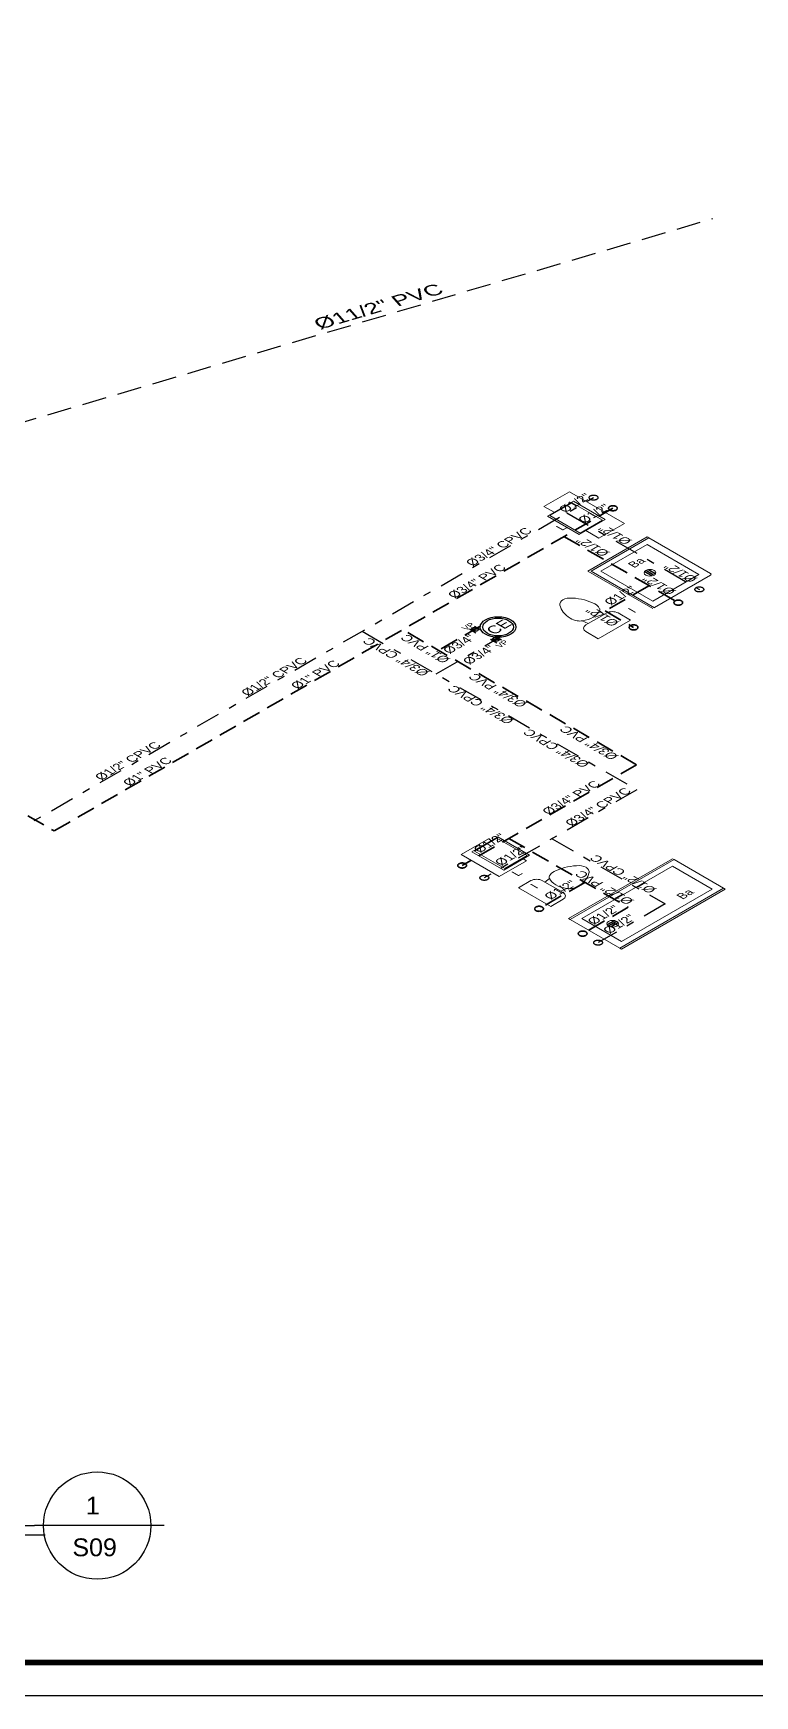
# Model space of a CAD drawing. Header units: feet. Extents: x 1019 to 2236, y -546 to 122.
# Drawn here: x 1095.51 to 1104.94, y -364.7 to -342.97 of the extents above; entities that cross this region are included whole.
import ezdxf
from ezdxf.enums import TextEntityAlignment as Align

# ---------------------------------------------------------------- set-up
doc = ezdxf.new("R2010")
doc.units = ezdxf.units.FT
doc.header["$LTSCALE"] = 0.05
doc.header["$MEASUREMENT"] = 0
for name, pattern in [('CONTINUA', [0]), ('DASHDOT', [25.4, 12.7, -6.35, 0, -6.35]), ('HIDDEN', [9.525, 6.35, -3.175])]:
    doc.linetypes.add(name, pattern=pattern)
for name, color, linetype, lineweight in [('AGUA POTABLE', 5, 'HIDDEN', 35), ('AGUAFRIA', 5, 'HIDDEN', 30), ('I-FURN', 8, 'Continuous', 0), ('P-SANR-FIXT', 8, 'Continuous', 9)]:
    doc.layers.add(name, color=color, linetype=linetype, lineweight=lineweight)
for name, color, linetype in [('AGUA_CALIENTE', 1, 'DASHDOT'), ('MARCO', 1, 'Continuous'), ('TEXXT', 2, 'Continuous')]:
    doc.layers.add(name, color=color, linetype=linetype)
doc.styles.add('DAMIAN', font='arial.ttf', dxfattribs={"height": 0.12})

# ---------------------------------------------------------------- blocks, each defined once
blk = doc.blocks.new('bath_sink_6127 - bath_sink_6127-542651-Nivel 1')
at = {"layer": 'I-FURN'}
for p, q in [((0.293, 0.244), (0.293, 0.4)), ((0.395, 0.244), (-0.005, 0.244)), ((-0.005, 0.244), (-0.005, -0.245)), ((0.025, -0.234), (0.025, 0.233)), ((0.025, 0.233), (0.369, 0.233)), ((0.369, 0.233), (0.369, -0.234)), ((0.395, -0.245), (0.395, 0.244)), ((-0.005, -0.245), (0.395, -0.245)), ((0.369, -0.234), (0.025, -0.234)), ((0.293, -0.448), (0.293, -0.245)), ((-0.1, -0.448), (0.293, -0.448))]:
    blk.add_line(p, q, dxfattribs=at)
blk = doc.blocks.new('Toilet_-_Tank_-_3D_4840 - 17_ High_ Seat Not Visible-536545-Nivel 1')
at = {"layer": 'P-SANR-FIXT'}
for p, q in [((0.248, 0.489), (-0.248, 0.489)), ((-0.248, 0.489), (-0.248, 0.298)), ((0.248, 0.298), (0.248, 0.489)), ((-0.159, 0.21), (-0.123, 0.21)), ((-0.123, 0.21), (-0.132, 0.127)), ((-0.123, 0.21), (0.123, 0.21)), ((0.132, 0.127), (0.123, 0.21)), ((0.123, 0.21), (0.159, 0.21))]:
    blk.add_line(p, q, dxfattribs=at)
for centre, radius, start, end in [((-0.159, 0.298), 0.0889, 180, 270), ((0.159, 0.298), 0.0889, 270, 360), ((-0.023, 0.008), 0.167, 151.0596, 182.709), ((-0.083, 0.041), 0.0995, 119.8981, 151.0596), ((0, -0.104), 0.266, 90.1019, 119.8981), ((0, -0.104), 0.266, 60.1019, 89.8981), ((0.083, 0.041), 0.0995, 28.9404, 60.1019), ((0.023, 0.008), 0.167, 357.291, 28.9404), ((0.25, 0.021), 0.441, 182.709, 218.5058), ((-0.25, 0.021), 0.441, 321.4942, 357.291), ((0.011, -0.169), 0.136, 218.5058, 265.219), ((-0.011, -0.169), 0.136, 274.781, 321.4942)]:
    blk.add_arc(centre, radius, start, end, dxfattribs=at)
blk = doc.blocks.new('Shower_Stall_9385 - 1-684532-Nivel 1')
at = {"layer": 'P-SANR-FIXT'}
for p, q in [((-0.576, 0.533), (0.424, 0.533)), ((-0.576, -0.381), (-0.576, 0.533)), ((0.424, 0.508), (-0.551, 0.508)), ((-0.551, -0.381), (-0.551, 0.508)), ((-0.475, -0.279), (-0.475, 0.432)), ((-0.475, 0.432), (0.322, 0.432)), ((0.322, 0.432), (0.322, -0.279)), ((-0.121, 0.108), (-0.032, 0.108)), ((-0.032, 0.099), (-0.121, 0.099)), ((-0.121, 0.081), (-0.032, 0.081)), ((-0.032, 0.072), (-0.121, 0.072)), ((-0.121, 0.053), (-0.032, 0.053)), ((-0.032, 0.044), (-0.121, 0.044)), ((0.322, -0.279), (-0.475, -0.279)), ((-0.576, -0.381), (-0.551, -0.381)), ((-0.551, -0.381), (0.398, -0.381))]:
    blk.add_line(p, q, dxfattribs=at)
for centre, radius, start, end in [((-0.076, 0.076), 0.0635, 360, 180), ((-0.076, 0.076), 0.0635, 0, 180), ((-0.076, 0.076), 0.0635, 180, 360), ((-0.076, 0.076), 0.0635, 180, 360), ((-0.121, 0.103), 0.00444, 90, 270), ((-0.121, 0.076), 0.00444, 90, 270), ((-0.121, 0.049), 0.00444, 90, 270), ((-0.032, 0.103), 0.00444, 270, 90), ((-0.032, 0.076), 0.00444, 270, 90), ((-0.032, 0.049), 0.00444, 270, 90), ((0.398, -0.356), 0.0254, 270, 360)]:
    blk.add_arc(centre, radius, start, end, dxfattribs=at)
blk = doc.blocks.new('bath_sink_6127 - bath_sink_6127-V2-Nivel 1')
at = {"layer": 'I-FURN'}
for p, q in [((0.293, 0.297), (-0.127, 0.297)), ((-0.127, 0.297), (-0.127, -0.29)), ((0.395, 0.244), (-0.005, 0.244)), ((-0.005, 0.244), (-0.005, -0.245)), ((0.025, -0.234), (0.025, 0.233)), ((0.025, 0.233), (0.369, 0.233)), ((0.293, 0.244), (0.293, 0.297)), ((0.369, 0.233), (0.369, -0.234)), ((0.395, -0.245), (0.395, 0.244)), ((0.293, -0.29), (-0.127, -0.29)), ((-0.005, -0.245), (0.395, -0.245)), ((0.369, -0.234), (0.025, -0.234)), ((0.293, -0.29), (0.293, -0.245))]:
    blk.add_line(p, q, dxfattribs=at)
blk = doc.blocks.new('A$C24CF40E6')
at = {"layer": 'P-SANR-FIXT', "extrusion": (-2.36783e-12, 8.94772e-16, -1)}
for p, q in [((0, 0.814), (1.6, 0.814)), ((1.6, 0.789), (0, 0.789)), ((1.6, 0.814), (1.6, 0.789)), ((1.6, 0.025), (1.6, 0.789)), ((0.102, 0.713), (1.498, 0.713)), ((1.498, 0.713), (1.498, 0.102)), ((1.283, 0.439), (1.373, 0.439)), ((1.373, 0.43), (1.283, 0.43)), ((1.283, 0.412), (1.373, 0.412)), ((1.373, 0.403), (1.283, 0.403)), ((1.283, 0.384), (1.373, 0.384)), ((1.373, 0.375), (1.283, 0.375)), ((1.498, 0.102), (0.102, 0.102))]:
    blk.add_line(p, q, dxfattribs=at)
at = {"layer": 'P-SANR-FIXT', "extrusion": (2.36783e-12, 8.94772e-16, -1)}
for p, q in [((0, 0.814), (0, 0.789)), ((0, 0.025), (0, 0.789)), ((0.102, 0.713), (0.102, 0.102))]:
    blk.add_line(p, q, dxfattribs=at)
at = {"layer": 'P-SANR-FIXT', "extrusion": (-2.36783e-12, -8.94772e-16, -1)}
for p, q in [((1.6, 0.025), (0, 0.025)), ((0, 0), (1.6, 0)), ((1.6, 0), (1.6, 0.025))]:
    blk.add_line(p, q, dxfattribs=at)
at = {"layer": 'P-SANR-FIXT', "extrusion": (2.36783e-12, -8.94772e-16, -1)}
blk.add_line((0, 0), (0, 0.025), dxfattribs=at)
at = {"layer": 'P-SANR-FIXT', "extrusion": (-2.36783e-12, 8.94772e-16, -1)}
for centre, radius, start, end in [((-1.328, 0.407), 0.0635, 0, 180), ((-1.328, 0.407), 0.0635, 0, 180), ((-1.328, 0.407), 0.0635, 180, 0), ((-1.328, 0.407), 0.0635, 180, 0), ((-1.283, 0.434), 0.00444, 270, 90), ((-1.283, 0.407), 0.00444, 270, 90), ((-1.283, 0.38), 0.00444, 270, 90), ((-1.373, 0.434), 0.00444, 90, 270), ((-1.373, 0.407), 0.00444, 90, 270), ((-1.373, 0.38), 0.00444, 90, 270)]:
    blk.add_arc(centre, radius, start, end, dxfattribs=at)

msp = doc.modelspace()

# ---------------------------------------------------------------- hatches: boundary and pattern name
at = {"layer": 'AGUA POTABLE', "ltscale": 3, "extrusion": (0, 0.816497, 0.57735)}
h = msp.add_hatch(color=256, dxfattribs=at)
h.dxf.hatch_style = 1
edge = h.paths.add_edge_path()
edge.add_arc((-1103.091, 189.869), 0.0573, 45, 405, ccw=False)
h = msp.add_hatch(color=256, dxfattribs=at)
h.dxf.hatch_style = 1
edge = h.paths.add_edge_path()
edge.add_arc((-1103.945, 192.005), 0.0573, 45, 405, ccw=False)
h = msp.add_hatch(color=256, dxfattribs=at)
h.dxf.hatch_style = 1
edge = h.paths.add_edge_path()
edge.add_arc((-1103.361, 192.566), 0.0573, 45, 405, ccw=False)
h = msp.add_hatch(color=256, dxfattribs=at)
h.dxf.hatch_style = 1
edge = h.paths.add_edge_path()
edge.add_arc((-1101.12, 197.954), 0.0573, 45, 405, ccw=False)
h = msp.add_hatch(color=256, dxfattribs=at)
h.dxf.hatch_style = 1
edge = h.paths.add_edge_path()
edge.add_arc((-1102.125, 198.934), 0.0573, 45, 405, ccw=False)
h = msp.add_hatch(color=256, dxfattribs=at)
h.dxf.hatch_style = 1
edge = h.paths.add_edge_path()
edge.add_arc((-1102.695, 199.495), 0.0573, 45, 405, ccw=False)
at = {"layer": 'AGUA_CALIENTE', "ltscale": 0.5, "extrusion": (0, 0.816497, 0.57735)}
h = msp.add_hatch(color=256, dxfattribs=at)
h.dxf.hatch_style = 1
edge = h.paths.add_edge_path()
edge.add_arc((-1102.838, 189.628), 0.0573, 45, 405, ccw=False)
h = msp.add_hatch(color=256, dxfattribs=at)
h.dxf.hatch_style = 1
edge = h.paths.add_edge_path()
edge.add_arc((-1104.22, 191.706), 0.0573, 45, 405, ccw=False)
h = msp.add_hatch(color=256, dxfattribs=at)
h.dxf.hatch_style = 1
edge = h.paths.add_edge_path()
edge.add_arc((-1101.41, 198.233), 0.0573, 45, 405, ccw=False)
h = msp.add_hatch(color=256, dxfattribs=at)
h.dxf.hatch_style = 1
edge = h.paths.add_edge_path()
edge.add_arc((-1102.897, 199.699), 0.0573, 45, 405, ccw=False)
at = {"layer": 'TEXXT', "extrusion": (0, 0.816497, 0.57735)}
h = msp.add_hatch(color=256, dxfattribs=at)
h.dxf.hatch_style = 1
h.paths.add_polyline_path([(-1101.242, 192.608), (-1101.288, 192.608), (-1101.288, 192.654, -0.198912), (-1101.256, 192.64, -0.198912)])
h = msp.add_hatch(color=256, dxfattribs=at)
h.dxf.hatch_style = 1
h.paths.add_polyline_path([(-1101.288, 192.608), (-1101.288, 192.563, -0.198912), (-1101.32, 192.576, -0.198912), (-1101.333, 192.608)])
h = msp.add_hatch(color=256, dxfattribs=at)
h.dxf.hatch_style = 1
h.paths.add_polyline_path([(-1101.514, 192.837), (-1101.56, 192.837), (-1101.56, 192.883, -0.198912), (-1101.527, 192.87, -0.198912)])
h = msp.add_hatch(color=256, dxfattribs=at)
h.dxf.hatch_style = 1
h.paths.add_polyline_path([(-1101.56, 192.837), (-1101.56, 192.792, -0.198912), (-1101.592, 192.805, -0.198912), (-1101.605, 192.837)])

# ---------------------------------------------------------------- linework, layer by layer
at = {"layer": 'AGUA POTABLE', "ltscale": 0.75, "extrusion": (0, 0.816497, 0.57735)}
for p, q in [((1095.789, -353.396, -8.404), (1103.091, -349.18, -14.367)), ((1102.45, -349.55, -13.843), (1103.974, -350.43, -12.599)), ((1103.561, -350.192, -12.936), (1102.989, -350.522, -12.469)), ((1102.989, -350.522, -12.469), (1103.361, -350.737, -12.165)), ((1103.4, -352.531, -9.627), (1100.343, -350.767, -12.123)), ((1101.363, -350.718, -12.191), (1100.811, -351.037, -11.741)), ((1092.661, -351.59, -10.958), (1095.789, -353.396, -8.404)), ((1103.4, -352.531, -9.627), (1101.12, -353.848, -7.766)), ((1101.731, -353.495, -8.265), (1103.29, -354.394, -6.993)), ((1102.725, -354.068, -7.454), (1102.125, -354.414, -6.965)), ((1103.29, -354.394, -6.993), (1102.695, -354.738, -6.507))]:
    msp.add_line(p, q, dxfattribs=at)
at = {"layer": 'AGUA POTABLE', "ltscale": 3, "extrusion": (0, 0.816497, 0.57735)}
for centre in [(-1103.091, 189.869, -293.399), (-1103.945, 192.005, -293.399), (-1103.361, 192.566, -293.399), (-1101.12, 197.954, -293.399), (-1102.125, 198.934, -293.399), (-1102.695, 199.495, -293.399)]:
    msp.add_circle(centre, 0.0573, dxfattribs=at)
at = {"layer": 'AGUA_CALIENTE', "ltscale": 0.5, "extrusion": (0, 0.816497, 0.57735)}
for p, q in [((1094.479, -353.867, -7.739), (1102.838, -349.041, -14.563)), ((1102.49, -349.242, -14.279), (1104.22, -350.241, -12.866)), ((1099.814, -350.787, -12.095), (1103.402, -352.858, -9.165)), ((1100.78, -351.344, -11.306), (1101.608, -350.866, -11.982)), ((1103.402, -352.858, -9.165), (1101.41, -354.009, -7.538)), ((1102.295, -353.498, -8.261), (1103.772, -354.35, -7.055)), ((1103.772, -354.35, -7.055), (1102.897, -354.856, -6.34))]:
    msp.add_line(p, q, dxfattribs=at)
for centre in [(-1102.838, 189.628, -293.399), (-1104.22, 191.706, -293.399), (-1101.41, 198.233, -293.399), (-1102.897, 199.699, -293.399)]:
    msp.add_circle(centre, 0.0573, dxfattribs=at)
at = {"layer": 'AGUAFRIA', "extrusion": (0, 0.816497, 0.57735)}
msp.add_line((1095.249, -348.093, -15.904), (1104.397, -345.395, -19.719), dxfattribs=at)
at = {"layer": 'AGUAFRIA', "color": 3, "linetype": 'CONTINUA', "extrusion": (0, 0.816497, 0.57735)}
for radius in [0.233, 0.201]:
    msp.add_circle((-1101.59, 192.557, -293.399), radius, dxfattribs=at)
at = {"layer": 'I-FURN', "extrusion": (0, 0.816497, 0.57735)}
for p in [(1102.189, -349.157, -14.399), (1103.242, -349.38, -14.084)]:
    msp.add_line(p, (1102.522, -348.964, -14.672), dxfattribs=at)
at = {"layer": 'MARCO'}
msp.add_lwpolyline([(1054.272, -322.696), (1118.772, -322.696), (1118.772, -364.696), (1054.272, -364.696)], close=True, dxfattribs=at)
at = {"layer": 'MARCO', "const_width": 0.075}
msp.add_lwpolyline([(1111.6, -323.13), (1054.706, -323.13), (1054.706, -364.262), (1111.6, -364.262)], close=True, dxfattribs=at)
at = {"layer": 'P-SANR-FIXT', "extrusion": (0, 0.816497, 0.57735)}
msp.add_line((1104.365, -350.056, -13.128), (1103.633, -350.479, -12.529), dxfattribs=at)
at = {"layer": 'TEXXT', "extrusion": (0, 0.816497, 0.57735)}
for p, q in [((1101.218, -350.758, -12.136), (1101.3, -350.806, -12.068)), ((1101.333, -350.762, -12.13), (1101.242, -350.762, -12.13)), ((1101.283, -350.72, -12.188), (1101.364, -350.769, -12.12)), ((1101.288, -350.735, -12.167), (1101.288, -350.788, -12.093)), ((1101.49, -350.89, -11.949), (1101.572, -350.938, -11.88)), ((1101.605, -350.894, -11.943), (1101.514, -350.894, -11.943)), ((1101.554, -350.853, -12.001), (1101.636, -350.901, -11.933)), ((1101.56, -350.868, -11.98), (1101.56, -350.92, -11.906))]:
    msp.add_line(p, q, dxfattribs=at)
at = {"layer": 'TEXXT', "color": 4}
for p in [(1083.164, -362.472), (1097.227, -362.472)]:
    msp.add_line(p, (1095.533, -362.472), dxfattribs=at)
at = {"layer": 'TEXXT', "color": 3}
msp.add_line((1083.164, -362.592), (1095.67, -362.592), dxfattribs=at)
at = {"layer": 'TEXXT', "extrusion": (0, 0.816497, 0.57735)}
for centre in [(-1101.288, 192.608, -293.399), (-1101.56, 192.837, -293.399)]:
    msp.add_circle(centre, 0.0455, dxfattribs=at)
at = {"layer": 'TEXXT', "color": 4}
msp.add_circle((1096.35, -362.472), 0.701, dxfattribs=at)

# ---------------------------------------------------------------- block references
at = {"extrusion": (0, 0.816497, 0.57735), "xscale": -1.200000000000001, "yscale": 1.2, "zscale": 1.2, "rotation": 225}
msp.add_blockref('A$C24CF40E6', (-1104.559, 198.49, -293.399), dxfattribs=at)
at = {"layer": 'I-FURN', "extrusion": (-1.67407e-12, -0.816497, -0.57735), "xscale": 1.2, "yscale": 1.2, "zscale": 1.2}
for name, p, rotation in [('bath_sink_6127 - bath_sink_6127-542651-Nivel 1', (1102.777, 189.92, 293.399), 134.9999999999322), ('bath_sink_6127 - bath_sink_6127-V2-Nivel 1', (1101.46, 197.846, 293.399), 314.9999999999322)]:
    msp.add_blockref(name, p, dxfattribs=dict(at, rotation=rotation))
at = {"layer": 'P-SANR-FIXT', "extrusion": (-1.67407e-12, -0.816497, -0.57735), "xscale": 1.2, "yscale": 1.2, "zscale": 1.2}
for name, p, rotation in [('Shower_Stall_9385 - 1-684532-Nivel 1', (1103.704, 191.329, 293.399), 44.99999999992895), ('Toilet_-_Tank_-_3D_4840 - 17_ High_ Seat Not Visible-536545-Nivel 1', (1102.694, 192.197, 293.399), 314.9999999999322), ('Toilet_-_Tank_-_3D_4840 - 17_ High_ Seat Not Visible-536545-Nivel 1', (1102.482, 198.254, 293.399), 44.99999999992895)]:
    msp.add_blockref(name, p, dxfattribs=dict(at, rotation=rotation))

# ---------------------------------------------------------------- texts
at = {"layer": 'TEXXT', "style": 'DAMIAN'}
for s, height, p in [('1', 0.233, (1096.293, -362.327)), ('S09', 0.2333, (1096.317, -362.873))]:
    msp.add_text(s, height=height, dxfattribs=at).set_placement(p, align=Align.CENTER)
at = {"layer": 'TEXXT', "extrusion": (0, 0.816497, 0.57735), "style": 'DAMIAN'}
for s, insert, char_height, width, attachment_point, text_direction in [('\\A1;{\\fArial|b0|i0|c238|p34;%%C}11/2{\\fArial|b0|i0|c238|p34;"} PVC', (1100.789, -346.239, -18.526), 0.24336, 5.88931, 3, (0.890554, 0.262623, -0.371405)), ('\\A1;{\\fArial|b0|i0|c238|p34;%%C}1/2{\\fArial|b0|i0|c238|p34;"}  ', (1102.724, -348.977, -14.654), 0.144, 3.4848, 3, (0.707107, 0.408248, -0.57735)), ('\\A1;{\\fArial|b0|i0|c238|p34;%%C}1/2{\\fArial|b0|i0|c238|p34;"}  ', (1102.976, -349.116, -14.457), 0.144, 3.4848, 3, (0.707107, 0.408248, -0.57735)), ('\\A1;{\\fArial|b0|i0|c238|p34;%%C}3/4{\\fArial|b0|i0|c238|p34;"} CPVC', (1101.151, -349.883, -13.372), 0.144, 3.4848, 1, (0.707107, 0.408248, -0.57735)), (' L', (1102.404, -349.381, -14.083), 0.132, 3.4848, 3, (0.707107, 0.408248, -0.57735)), ('\\A1;{\\fArial|b0|i0|c238|p34;%%C}1/2{\\fArial|b0|i0|c238|p34;"}  ', (1103.353, -349.602, -13.77), 0.144, 3.4848, 7, (-0.707107, 0.408248, -0.57735)), ('\\A1;{\\fArial|b0|i0|c238|p34;%%C}1/2{\\fArial|b0|i0|c238|p34;"}  ', (1103.06, -349.757, -13.55), 0.144, 3.4848, 7, (-0.707107, 0.408248, -0.57735)), ('\\A1;{\\fArial|b0|i0|c238|p34;%%C}3/4{\\fArial|b0|i0|c238|p34;"} PVC', (1100.916, -350.303, -12.779), 0.144, 3.4848, 1, (0.707107, 0.408248, -0.57735)), (' Ba', (1103.433, -349.818, -13.465), 0.132, 3.4848, 3, (0.707107, 0.408248, -0.57735)), ('\\A1;{\\fArial|b0|i0|c238|p34;%%C}1/2{\\fArial|b0|i0|c238|p34;"}  ', (1104.209, -350.096, -13.071), 0.144, 3.4848, 7, (-0.707107, 0.408248, -0.57735)), ('\\A1;{\\fArial|b0|i0|c238|p34;%%C}1/2{\\fArial|b0|i0|c238|p34;"}  ', (1103.928, -350.259, -12.842), 0.144, 3.4848, 7, (-0.707107, 0.408248, -0.57735)), ('\\A1;{\\fArial|b0|i0|c238|p34;%%C}1/2{\\fArial|b0|i0|c238|p34;"}  ', (1103.319, -350.187, -12.943), 0.144, 3.4848, 3, (0.707107, 0.408248, -0.57735)), ('\\A1;{\\fArial|b0|i0|c238|p34;%%C}1/2{\\fArial|b0|i0|c238|p34;"}  ', (1103.187, -350.67, -12.26), 0.144, 3.4848, 7, (-0.707107, 0.408248, -0.57735)), (' I', (1103.31, -350.477, -12.533), 0.132, 3.4848, 3, (0.707107, 0.408248, -0.57735)), ('VP', (1101.23, -350.67, -12.259), 0.0943, 1.46362, 3, (0.707107, 0.408248, -0.57735)), ('CE', (1101.657, -350.627, -12.321), 0.1752, 2.71814, 3, (0.707107, 0.408248, -0.57735)), ('\\A1;{\\fArial|b0|i0|c238|p34;%%C}3/4{\\fArial|b0|i0|c238|p34;"} CPVC', (1099.912, -350.863, -11.986), 0.144, 3.4848, 9, (-0.707107, 0.408248, -0.57735)), ('\\A1;{\\fArial|b0|i0|c238|p34;%%C}1{\\fArial|b0|i0|c238|p34;"} PVC', (1100.406, -350.819, -12.049), 0.144, 3.4848, 9, (-0.707107, 0.408248, -0.57735)), ('\\A1;{\\fArial|b0|i0|c238|p34;%%C}3/4{\\fArial|b0|i0|c238|p34;"}  ', (1100.852, -351.028, -11.753), 0.144, 3.4848, 1, (0.707107, 0.408248, -0.57735)), ('\\A1;{\\fArial|b0|i0|c238|p34;%%C}3/4{\\fArial|b0|i0|c238|p34;"}  ', (1101.111, -351.169, -11.553), 0.144, 3.4848, 1, (0.707107, 0.408248, -0.57735)), ('VP', (1101.671, -350.898, -11.937), 0.0943, 1.46362, 3, (0.707107, 0.408248, -0.57735)), ('\\A1;{\\fArial|b0|i0|c238|p34;%%C}1/2{\\fArial|b0|i0|c238|p34;"} CPVC', (1098.214, -351.579, -10.974), 0.144, 3.4848, 1, (0.707107, 0.408248, -0.57735)), ('\\A1;{\\fArial|b0|i0|c238|p34;%%C}1{\\fArial|b0|i0|c238|p34;"} PVC', (1098.864, -351.488, -11.102), 0.144, 3.4848, 1, (0.707107, 0.408248, -0.57735)), ('\\A1;{\\fArial|b0|i0|c238|p34;%%C}3/4{\\fArial|b0|i0|c238|p34;"} PVC', (1101.295, -351.329, -11.328), 0.144, 3.4848, 9, (-0.707107, 0.408248, -0.57735)), ('\\A1;{\\fArial|b0|i0|c238|p34;%%C}3/4{\\fArial|b0|i0|c238|p34;"} CPVC', (1101.021, -351.487, -11.104), 0.144, 3.4848, 9, (-0.707107, 0.408248, -0.57735)), ('\\A1;{\\fArial|b0|i0|c238|p34;%%C}3/4{\\fArial|b0|i0|c238|p34;"} CPVC', (1102.008, -352.056, -10.299), 0.144, 3.4848, 9, (-0.707107, 0.408248, -0.57735)), ('\\A1;{\\fArial|b0|i0|c238|p34;%%C}3/4{\\fArial|b0|i0|c238|p34;"} PVC', (1102.485, -352.015, -10.357), 0.144, 3.4848, 9, (-0.707107, 0.408248, -0.57735)), ('\\A1;{\\fArial|b0|i0|c238|p34;%%C}1/2{\\fArial|b0|i0|c238|p34;"} CPVC', (1096.303, -352.682, -9.414), 0.144, 3.4848, 1, (0.707107, 0.408248, -0.57735)), ('\\A1;{\\fArial|b0|i0|c238|p34;%%C}1{\\fArial|b0|i0|c238|p34;"} PVC', (1096.669, -352.756, -9.31), 0.144, 3.4848, 1, (0.707107, 0.408248, -0.57735)), ('\\A1;{\\fArial|b0|i0|c238|p34;%%C}3/4{\\fArial|b0|i0|c238|p34;"} PVC', (1102.149, -353.131, -8.779), 0.144, 3.4848, 1, (0.707107, 0.408248, -0.57735)), ('\\A1;{\\fArial|b0|i0|c238|p34;%%C}3/4{\\fArial|b0|i0|c238|p34;"} CPVC', (1102.448, -353.282, -8.566), 0.144, 3.4848, 1, (0.707107, 0.408248, -0.57735)), ('\\A1;{\\fArial|b0|i0|c238|p34;%%C}1/2{\\fArial|b0|i0|c238|p34;"}  ', (1101.61, -353.421, -8.37), 0.144, 3.4848, 3, (0.707107, 0.408248, -0.57735)), ('\\A1;{\\fArial|b0|i0|c238|p34;%%C}1/2{\\fArial|b0|i0|c238|p34;"}  ', (1101.888, -353.589, -8.132), 0.144, 3.4848, 3, (0.707107, 0.408248, -0.57735)), ('\\A1;{\\fArial|b0|i0|c238|p34;%%C}1/2{\\fArial|b0|i0|c238|p34;"} CPVC', (1102.879, -353.699, -7.977), 0.144, 3.4848, 9, (-0.707107, 0.408248, -0.57735)), (' L', (1101.825, -353.897, -7.696), 0.132, 3.4848, 3, (0.707107, 0.408248, -0.57735)), ('\\A1;{\\fArial|b0|i0|c238|p34;%%C}1/2{\\fArial|b0|i0|c238|p34;"}  ', (1102.534, -354.034, -7.502), 0.144, 3.4848, 3, (0.707107, 0.408248, -0.57735)), ('\\A1;{\\fArial|b0|i0|c238|p34;%%C}1/2{\\fArial|b0|i0|c238|p34;"} PVC', (1102.687, -353.906, -7.683), 0.144, 3.4848, 9, (-0.707107, 0.408248, -0.57735)), (' I', (1102.033, -354.08, -7.437), 0.132, 3.4848, 3, (0.707107, 0.408248, -0.57735)), (' Ba', (1104.067, -354.149, -7.339), 0.132, 3.4848, 3, (0.707107, 0.408248, -0.57735)), ('\\A1;{\\fArial|b0|i0|c238|p34;%%C}1/2{\\fArial|b0|i0|c238|p34;"}  ', (1103.099, -354.36, -7.041), 0.144, 3.4848, 3, (0.707107, 0.408248, -0.57735)), ('\\A1;{\\fArial|b0|i0|c238|p34;%%C}1/2{\\fArial|b0|i0|c238|p34;"}  ', (1103.302, -354.478, -6.875), 0.144, 3.4848, 3, (0.707107, 0.408248, -0.57735))]:
    msp.add_mtext(s, dxfattribs=dict(at, insert=insert, char_height=char_height, width=width, attachment_point=attachment_point, text_direction=text_direction))

doc.saveas('drawing.dxf')
